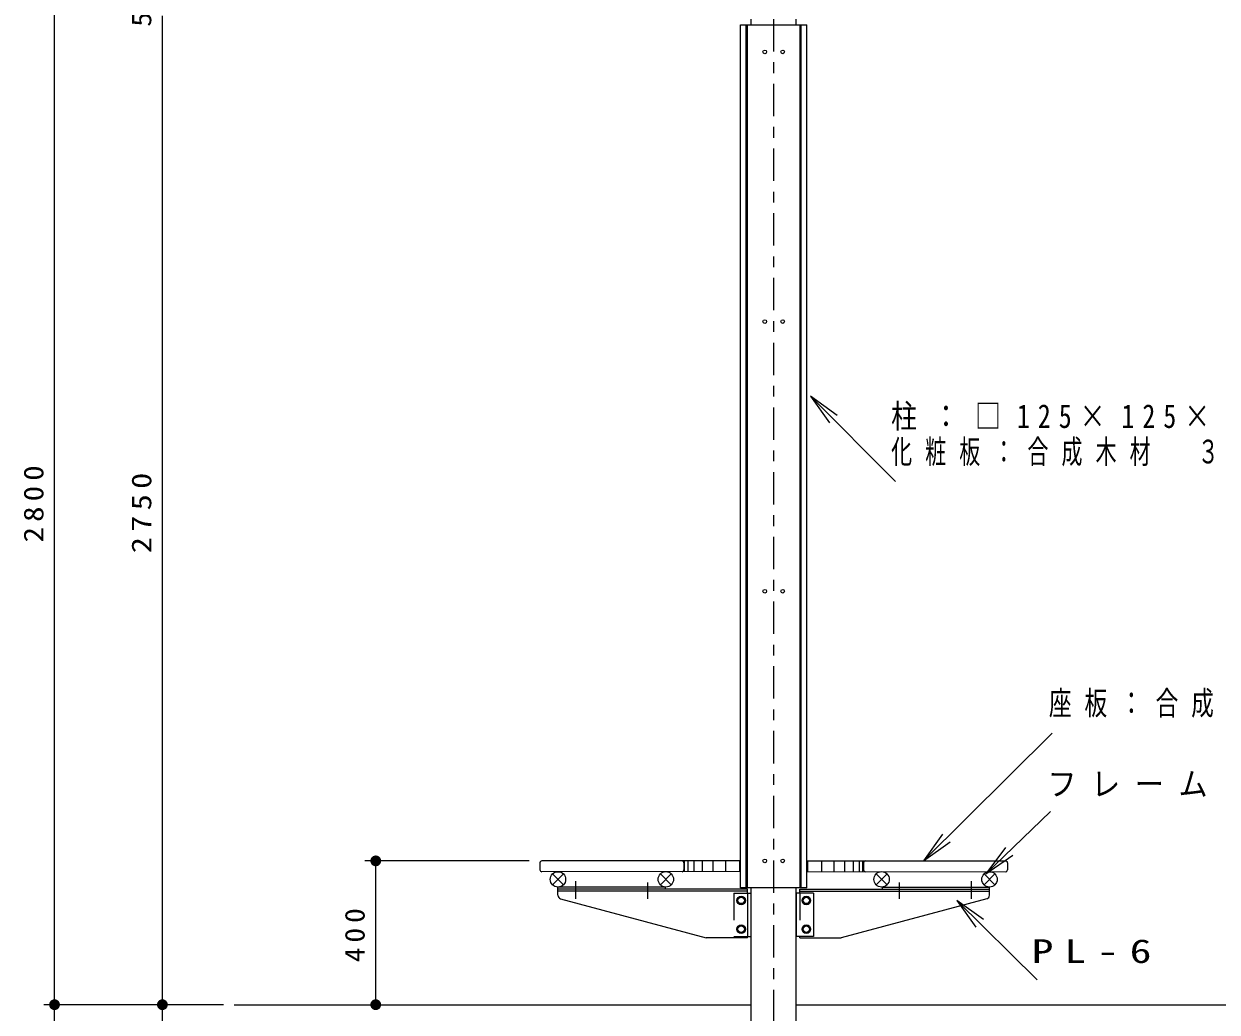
# Model space of a CAD drawing. Units: millimetres on the paper, scale 1:30. Extents: x -385 to 0, y 0 to 267.
# Drawn here: x -174.2 to -63.5, y 125.2 to 216.8 of the extents above; entities that cross this region are included whole.
import ezdxf

# ---------------------------------------------------------------- set-up
doc = ezdxf.new("R2010")
doc.units = ezdxf.units.MM
doc.linetypes.add('USER1', pattern=[4.5, 2.5, -2])
doc.linetypes.add('USER2', pattern=[6, 3, -1, 1, -1])
doc.layers.add('1_30', color=3, linetype='Continuous', lineweight=25)
doc.styles.add('ＭＳ ゴシック', font='')
doc.styles.get('ＭＳ ゴシック').set_extended_font_data('MS Gothic')

# ---------------------------------------------------------------- blocks, each defined once
blk = doc.blocks.new('open_arrow')
at = {"color": 0, "linetype": 'Continuous', "lineweight": -2}
blk.add_lwpolyline([(7.5, 1.25), (0, 0), (7.5, -1.25)], dxfattribs=at)
blk = doc.blocks.new('filled_dot')
at = {"color": 0, "linetype": 'Continuous', "lineweight": -2, "const_width": 1.25}
blk.add_lwpolyline([(-0.625, 0, 1), (0.625, 0, 1)], format="xyb", close=True, dxfattribs=at)

msp = doc.modelspace()

# ---------------------------------------------------------------- linework, layer by layer
at = {"layer": '1_30', "color": 7, "linetype": 'USER2', "lineweight": 13}
for p, q in [((-104.648, 94.284), (-104.648, 246.769)), ((-122.982, 135.723), (-122.982, 137.35)), ((-116.315, 135.723), (-116.315, 137.242)), ((-92.981, 135.723), (-92.981, 137.242)), ((-86.314, 135.723), (-86.314, 137.35))]:
    msp.add_line(p, q, dxfattribs=at)
at = {"layer": '1_30', "color": 7, "lineweight": 13}
for p, q in [((-171.314, 125.909), (-171.314, 219.242)), ((-161.314, 125.909), (-161.314, 217.575)), ((-107.203, 136.742), (-107.203, 216.742)), ((-107.085, 136.742), (-107.085, 216.742)), ((-102.21, 136.742), (-102.21, 216.742)), ((-102.092, 136.742), (-102.092, 216.742)), ((-101.253, 182.313), (-93.346, 174.407)), ((-90.776, 139.258), (-78.851, 151.095)), ((-84.977, 138.033), (-79.001, 143.826)), ((-127.315, 139.242), (-142.539, 139.242)), ((-141.539, 125.909), (-141.539, 139.242)), ((-125.151, 138.033), (-124.145, 137.026)), ((-124.145, 138.033), (-125.151, 137.026)), ((-114.145, 138.033), (-115.151, 137.026)), ((-115.151, 138.033), (-114.145, 137.026)), ((-95.15, 138.033), (-94.144, 137.026)), ((-94.144, 138.033), (-95.15, 137.026)), ((-84.144, 138.033), (-85.15, 137.026)), ((-85.15, 138.033), (-84.144, 137.026)), ((-107.064, 136.619), (-124.648, 136.619)), ((-107.064, 136.419), (-124.648, 136.419)), ((-102.231, 136.619), (-84.648, 136.619)), ((-102.231, 136.419), (-84.648, 136.419)), ((-87.689, 135.567), (-80.239, 128.208)), ((-107.064, 132.119), (-110.914, 132.119)), ((-102.231, 132.119), (-98.382, 132.119)), ((-156.507, 125.909), (-172.314, 125.909)), ((-155.648, 125.909), (-172.314, 125.909)), ((-171.314, 97.575), (-171.314, 125.909)), ((-155.648, 125.909), (-162.314, 125.909)), ((-161.314, 122.575), (-161.314, 125.909))]:
    msp.add_line(p, q, dxfattribs=at)
at = {"layer": '1_30'}
for p, q in [((-106.731, 216.742), (-106.731, 217.275)), ((-102.564, 216.742), (-102.564, 217.275)), ((-107.731, 216.742), (-101.564, 216.742)), ((-107.731, 136.742), (-107.731, 216.742)), ((-101.564, 136.742), (-101.564, 216.742)), ((-126.315, 139.074), (-126.315, 138.408)), ((-107.731, 139.242), (-126.148, 139.241)), ((-112.982, 139.075), (-112.982, 138.408)), ((-112.914, 138.242), (-112.914, 139.242)), ((-112.591, 138.242), (-112.591, 139.242)), ((-112.027, 138.242), (-112.027, 139.242)), ((-111.239, 138.242), (-111.239, 139.242)), ((-110.251, 138.242), (-110.251, 139.242)), ((-109.092, 138.242), (-109.092, 139.242)), ((-107.799, 138.242), (-107.799, 139.242)), ((-101.564, 139.242), (-83.147, 139.241)), ((-101.497, 138.242), (-101.497, 139.242)), ((-100.203, 138.242), (-100.203, 139.242)), ((-99.044, 138.242), (-99.044, 139.242)), ((-98.056, 138.242), (-98.056, 139.242)), ((-97.268, 138.242), (-97.268, 139.242)), ((-96.704, 138.242), (-96.704, 139.242)), ((-96.382, 138.242), (-96.382, 139.242)), ((-96.314, 139.075), (-96.314, 138.408)), ((-82.98, 139.074), (-82.98, 138.408)), ((-107.731, 138.242), (-126.148, 138.241)), ((-101.564, 138.242), (-83.147, 138.241)), ((-124.648, 136.054), (-124.648, 136.829)), ((-114.709, 136.819), (-124.648, 136.819)), ((-114.709, 136.819), (-114.709, 136.619)), ((-101.564, 136.742), (-107.731, 136.742)), ((-107.064, 136.242), (-107.064, 136.619)), ((-107.064, 136.242), (-107.064, 132.242)), ((-107.064, 136.242), (-106.731, 136.242)), ((-106.731, 111.209), (-106.731, 136.742)), ((-102.564, 111.209), (-102.564, 136.742)), ((-102.564, 136.242), (-102.564, 132.242)), ((-100.959, 136.242), (-102.564, 136.242)), ((-102.231, 136.242), (-102.231, 136.619)), ((-100.959, 136.242), (-100.959, 132.242)), ((-94.586, 136.819), (-94.586, 136.619)), ((-94.586, 136.819), (-84.648, 136.819)), ((-84.648, 136.054), (-84.648, 136.829)), ((-124.401, 135.732), (-110.914, 132.119)), ((-108.016, 135.575), (-107.843, 135.875)), ((-107.843, 135.275), (-108.016, 135.575)), ((-107.843, 135.875), (-107.496, 135.875)), ((-107.496, 135.275), (-107.843, 135.275)), ((-107.496, 135.875), (-107.323, 135.575)), ((-107.323, 135.575), (-107.496, 135.275)), ((-101.799, 135.875), (-101.972, 135.575)), ((-101.972, 135.575), (-101.799, 135.275)), ((-101.453, 135.875), (-101.799, 135.875)), ((-101.799, 135.275), (-101.453, 135.275)), ((-101.28, 135.575), (-101.453, 135.875)), ((-101.453, 135.275), (-101.28, 135.575)), ((-84.895, 135.732), (-98.382, 132.119)), ((-108.016, 132.909), (-107.843, 133.209)), ((-107.843, 132.609), (-108.016, 132.909)), ((-107.843, 133.209), (-107.496, 133.209)), ((-107.496, 133.209), (-107.323, 132.909)), ((-107.323, 132.909), (-107.496, 132.609)), ((-101.799, 133.209), (-101.972, 132.909)), ((-101.972, 132.909), (-101.799, 132.609)), ((-101.453, 133.209), (-101.799, 133.209)), ((-101.28, 132.909), (-101.453, 133.209)), ((-101.453, 132.609), (-101.28, 132.909)), ((-107.496, 132.609), (-107.843, 132.609)), ((-107.064, 132.119), (-107.064, 132.242)), ((-107.064, 132.242), (-106.731, 132.242)), ((-100.959, 132.242), (-102.564, 132.242)), ((-102.231, 132.119), (-102.231, 132.242)), ((-101.799, 132.609), (-101.453, 132.609))]:
    msp.add_line(p, q, dxfattribs=at)
at = {"layer": '1_30', "color": 7, "linetype": 'USER1', "lineweight": 13}
for p, q in [((-108.336, 136.242), (-107.064, 136.242)), ((-108.336, 136.242), (-108.336, 132.242)), ((-102.231, 136.242), (-102.231, 132.242)), ((-108.336, 132.242), (-107.064, 132.242))]:
    msp.add_line(p, q, dxfattribs=at)
at = {"layer": '1_30', "color": 20}
for p, q in [((-154.648, 125.909), (-106.731, 125.909)), ((-102.564, 125.909), (-54.648, 125.909))]:
    msp.add_line(p, q, dxfattribs=at)
at = {"layer": '1_30'}
for centre, radius in [((-105.481, 214.242), 0.167), ((-103.814, 214.242), 0.167), ((-105.481, 189.242), 0.167), ((-103.814, 189.242), 0.167), ((-105.481, 164.242), 0.167), ((-103.814, 164.242), 0.167), ((-105.481, 139.242), 0.167), ((-103.814, 139.242), 0.167), ((-124.648, 137.529), 0.712), ((-114.648, 137.53), 0.712), ((-94.647, 137.53), 0.712), ((-84.647, 137.529), 0.712), ((-107.669, 135.575), 0.4), ((-101.626, 135.575), 0.4), ((-107.669, 132.909), 0.4), ((-101.626, 132.909), 0.4)]:
    msp.add_circle(centre, radius, dxfattribs=at)
at = {"layer": '1_30', "color": 7, "lineweight": 13}
for centre in [(-107.669, 135.575), (-101.626, 135.575), (-107.669, 132.909), (-101.626, 132.909)]:
    msp.add_circle(centre, 0.3, dxfattribs=at)
at = {"layer": '1_30'}
for centre, radius, start, end in [((-126.148, 139.074), 0.167, 90.00254, 180.00255), ((-126.148, 138.408), 0.167, 180.00255, 270.00255), ((-113.148, 139.075), 0.167, 0.00255, 90.00255), ((-113.148, 138.408), 0.167, 270.00254, 0.00255), ((-96.147, 139.075), 0.167, 89.99745, 179.99745), ((-96.147, 138.408), 0.167, 179.99745, 269.99746), ((-83.147, 139.074), 0.167, 359.99745, 89.99746), ((-83.147, 138.408), 0.167, 269.99745, 359.99745), ((-124.314, 136.054), 0.333, 180, 255), ((-84.981, 136.054), 0.333, 285, 0)]:
    msp.add_arc(centre, radius, start, end, dxfattribs=at)

# ---------------------------------------------------------------- block references
at = {"layer": '1_30', "color": 7, "lineweight": 13, "xscale": 0.4, "yscale": 0.4}
for name, p, rotation in [('open_arrow', (-101.253, 182.313), 315), ('open_arrow', (-90.776, 139.258), 44.8), ('open_arrow', (-84.977, 138.033), 44.1), ('filled_dot', (-141.539, 139.242), 270), ('open_arrow', (-87.689, 135.567), 315.4), ('filled_dot', (-171.314, 125.909), 270), ('filled_dot', (-171.314, 125.909), 90), ('filled_dot', (-161.314, 125.909), 270), ('filled_dot', (-161.314, 125.909), 90), ('filled_dot', (-141.539, 125.909), 90)]:
    msp.add_blockref(name, p, dxfattribs=dict(at, rotation=rotation))

# ---------------------------------------------------------------- texts
at = {"layer": '1_30', "color": 7, "char_height": 1.833, "attachment_point": 8, "rotation": 90, "style": 'ＭＳ ゴシック'}
for s, insert in [('\\T1.34;\\W1.1;50', (-162.314, 218.409)), ('\\T1.33;\\W1.15;2800', (-172.314, 172.575)), ('\\T1.33;\\W1.2;2750', (-162.314, 171.742)), ('\\T1.33;\\W1.1;400', (-142.539, 132.575))]:
    msp.add_mtext(s, dxfattribs=dict(at, insert=insert))
at = {"layer": '1_30', "color": 7, "char_height": 2.199, "style": 'ＭＳ ゴシック'}
for s, insert, attachment_point in [('\\T1.62;\\W0.8;柱：□125×125×４．５', (-93.767, 180.357), 4), ('\\T1.62;\\W0.65;化粧板：合成木材\u3000３０t\u3000\u3000', (-93.767, 177.057), 4), ('\\T1.57;\\W0.7;座板：合成木材\u300030ｔ', (-79.136, 153.745), 4), ('\\T1.5;\\W0.9;フレーム：φ42.7×3.5', (-79.275, 144.676), 7), ('\\T1.5;\\W1.35;PL-6', (-80.739, 130.858), 4)]:
    msp.add_mtext(s, dxfattribs=dict(at, insert=insert, attachment_point=attachment_point))

doc.saveas('drawing.dxf')
